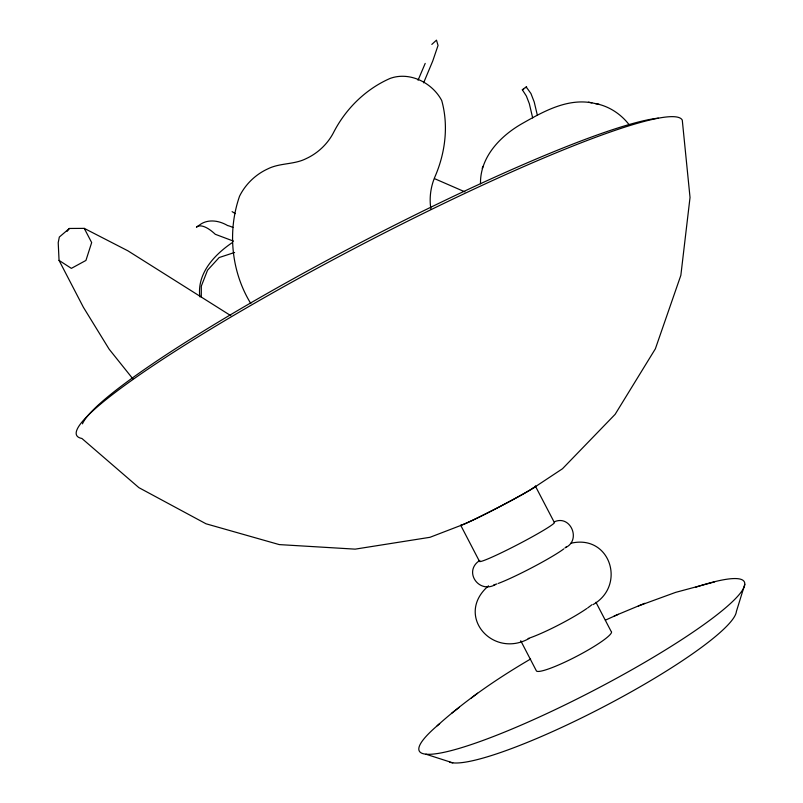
<?xml version="1.0" encoding="UTF-8"?>
<svg xmlns="http://www.w3.org/2000/svg" width="803" height="803" viewBox="0 0 803 803"><rect width="100%" height="100%" fill="white"/><g stroke="black" fill="none" stroke-linecap="round" stroke-linejoin="round"><path stroke-width="1.2" d="M201.292 297.07L201.312 286.139L207.535 270.22L219.149 257.542L234.606 252.473M480.495 183.807C479.943 157.258 500.128 136.219 521.769 123.803C542.858 111.818 566.737 98.267 591.901 102.844M199.867 296.849C196.765 273.622 214.22 254.882 232.037 242.777M744.782 584.363L736.371 611.545A163.32 25.847 -27.5 0 1 606.737 705.144A163.32 25.847 -27.5 0 1 449.77 762.238M425.199 63.407L418.042 80.24M423.613 82.839L432.767 60.948L438.047 45.43L436.481 40.15L431.813 44.416M532.68 117.951L529.328 103.677L526.366 96.029L522.331 89.765L526.166 86.895L530.934 93.519L534.206 101.951L537.368 115.301M67.151 231.304L69.389 228.464L84.255 228.373L127.878 250.807L230.802 315.659M437.163 725.792C465.68 700.116 497.509 678.334 530.602 659.012M566.416 547.164C580.89 539.305 570.511 515.064 554.803 521.619M525.835 87.788L526.617 86.824M69.389 228.464L59.322 237.046L58.217 242.667L59.051 260.393L83.361 307.228L109.128 349.164L132.846 378.805M488.505 585.849C454.508 615.048 492.199 659.042 528.966 638.586M593.005 604.639C626.521 585.578 610.33 533.905 570.853 543.26M451.698 713.225L459.366 707.292M471.371 697.988L477.554 693.21M479.873 560.414C462.889 571.074 478.799 594.361 495.592 584.484M533.031 488.244L562.471 468.761L615.138 414.328L655.368 348.813L680.854 275.309L690.028 197.468L682.279 120.149A341.375 37.58 -27.5 0 0 341.436 255.294A341.375 37.58 -27.5 0 0 81.906 438.468L138.899 487.652L205.99 523.777L279.263 544.595L355.157 549.142L429.996 537.297L461.815 525.062A43.081 1.716 -27.5 0 0 501.293 505.87A43.081 1.716 -27.5 0 0 535.862 486.287M523.697 89.253L522.331 89.765M605.402 620.147L618.36 614.295M638.365 605.974L675.664 592.363L714.61 581.894M614.165 616.062L644.729 603.304M595.344 103.577C608.604 105.956 620.578 113.785 628.829 124.324M588.448 102.172L599.058 104.3M233.482 241.121L215.284 234.285A32.682 12.718 56 0 0 196.434 227.179L199.495 225.041A32.622 24.2 50 0 1 227.6 225.543A32.602 15.889 48.9 0 1 232.91 227.46M425.901 754.198L452.792 762.85M434.634 178.688L464.917 191.867M59.051 260.393L71.367 268.363L85.931 260.443L91.672 242.576L84.255 228.373M250.817 303.564C231.274 271.795 227.279 231.314 239.565 196.163C245.487 184.228 255.585 174.492 267.68 168.941C279.775 162.788 294.079 164.776 306.174 158.613C318.159 153.092 328.166 143.456 334.018 131.622C346.163 108.365 365.987 88.952 390.117 78.423C409.691 71.286 432.325 82.729 441.72 100.526C448.636 125.288 445.404 152.148 435.447 175.626C430.809 185.965 429.073 197.628 430.88 208.84M595.936 602.27L611.073 631.299A42.348 5.802 -27.5 0 1 578.913 655.138A42.348 5.802 -27.5 0 1 536.444 670.967L520.735 640.744M482.171 168.299A33.495 18.298 67.2 0 1 483.396 166.05M232.107 211.641A38.945 37.942 -8.6 0 1 235.199 213.618M695.749 587.174A183.245 26.81 -27.5 0 1 707.885 621.673A183.245 26.81 -27.5 0 1 489.9 737.867A183.245 26.81 -27.5 0 1 439.653 723.684M591.801 604.789A42.328 4.918 -27.5 0 1 587.716 607.891M586.842 608.493A42.328 4.918 -27.5 0 1 528.123 638.495M82.468 423.843A333.877 37.289 -27.5 0 1 339.759 253.577A333.877 37.289 -27.5 0 1 658.34 118.141M566.386 546.602A42.298 3.373 -27.5 0 1 564.931 547.997M563.796 548.901A42.298 3.373 -27.5 0 1 533.102 567.059A42.298 3.373 -27.5 0 1 498.322 583.41M496.967 583.891A42.298 3.373 -27.5 0 1 493.785 584.855M554.231 522.261L535.35 486.046A42.258 1.676 -27.5 0 1 501.213 505.87A42.258 1.676 -27.5 0 1 460.651 525.162L479.552 561.518A42.278 2.71 -27.5 0 0 520.585 543.089A42.278 2.71 -27.5 0 0 554.231 522.261"/></g></svg>
